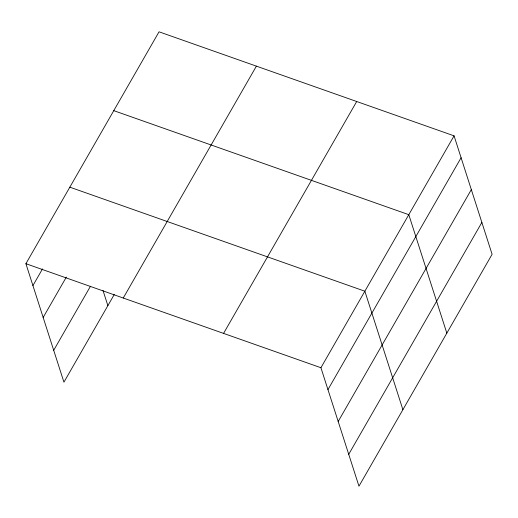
<?xml version="1.0" encoding="UTF-8"?>
<svg xmlns="http://www.w3.org/2000/svg" width="518" height="518" viewBox="0 0 518 518"><rect width="100%" height="100%" fill="white"/><g stroke="black" fill="none" stroke-linecap="round" stroke-linejoin="round"><path stroke-width="0.78" d="M114.264 294.509L63.934 382.161L25.9 263.694L159.039 31.812L454.066 135.839L492.1 254.306L358.961 486.188L320.927 367.728L454.066 135.839M32.925 285.586L42.515 268.894M43.162 317.456L66.33 277.111M53.704 350.291L90.449 286.292M123.258 298.025L256.397 66.142M223.569 333.398L356.708 101.509M327.952 389.62L461.098 157.731M338.183 421.484L471.328 189.601M348.724 454.318L481.87 222.436M113.772 110.651L408.799 214.679L446.833 333.145M69.839 187.173L364.86 291.207L402.894 409.667M25.9 263.694L320.927 367.728M102.998 290.462L107.873 305.639"/></g></svg>
